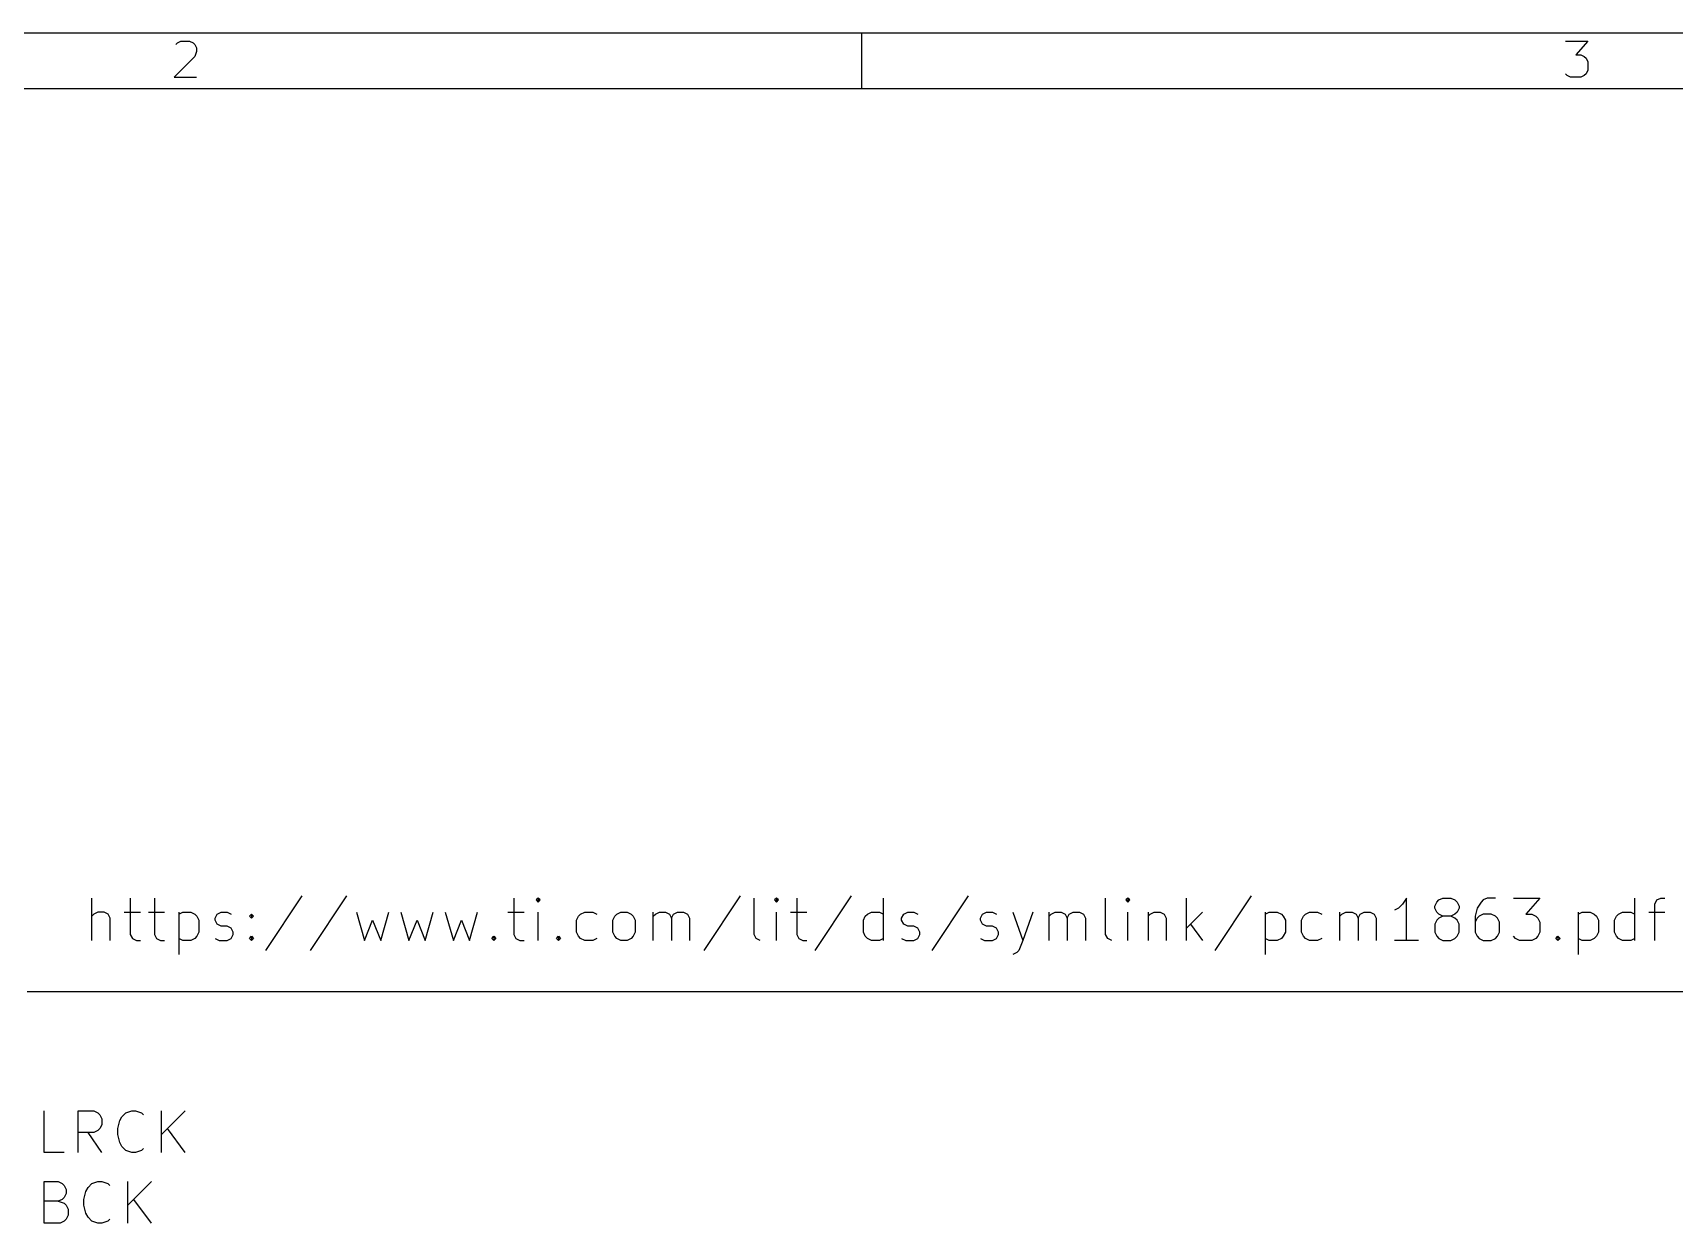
# Model space of a CAD drawing. Extents: x 0.4 to 11.3, y -7.9 to -0.4.
# Drawn here: x 3.158 to 5.48, y -2.077 to -0.394 of the extents above; entities that cross this region are included whole.
import ezdxf

# ---------------------------------------------------------------- set-up
doc = ezdxf.new("R2010")
doc.units = 0
doc.header["$MEASUREMENT"] = 0
for name, color, linetype in [('CYAN2', 4, 'CONTINUOUS'), ('MAGENTA2', 6, 'CONTINUOUS'), ('RED2', 1, 'CONTINUOUS')]:
    doc.layers.add(name, color=color, linetype=linetype)

msp = doc.modelspace()

# ---------------------------------------------------------------- linework, layer by layer
at = {"layer": 'CYAN2', "linetype": 'CONTINUOUS'}
for p, q in [((3.174, -1.9773), (3.174, -1.9183)), ((3.2218, -1.9773), (3.2218, -1.9183)), ((3.2218, -1.9183), (3.2443, -1.9183)), ((3.2443, -1.9183), (3.2499, -1.9211)), ((3.2499, -1.9211), (3.2527, -1.9239)), ((3.2527, -1.9239), (3.2555, -1.9295)), ((3.2808, -1.9323), (3.2836, -1.9267)), ((3.2836, -1.9267), (3.2892, -1.9211)), ((3.2892, -1.9211), (3.2977, -1.9183)), ((3.2977, -1.9183), (3.3033, -1.9183)), ((3.3033, -1.9183), (3.3117, -1.9211)), ((3.3117, -1.9211), (3.3145, -1.9239)), ((3.3398, -1.9773), (3.3398, -1.9183)), ((3.3735, -1.9183), (3.3398, -1.952)), ((3.2443, -1.9492), (3.2218, -1.9492)), ((3.2555, -1.9773), (3.2359, -1.9492)), ((3.2499, -1.9464), (3.2443, -1.9492)), ((3.2527, -1.9436), (3.2499, -1.9464)), ((3.2555, -1.938), (3.2527, -1.9436)), ((3.2555, -1.9295), (3.2555, -1.938)), ((3.278, -1.9436), (3.2808, -1.9323)), ((3.278, -1.952), (3.278, -1.9436)), ((3.3735, -1.9773), (3.3482, -1.9436)), ((3.2808, -1.9632), (3.278, -1.952)), ((3.2836, -1.9689), (3.2808, -1.9632)), ((3.2892, -1.9745), (3.2836, -1.9689)), ((3.3145, -1.9717), (3.3117, -1.9745)), ((3.2021, -1.9773), (3.174, -1.9773)), ((3.2977, -1.9773), (3.2892, -1.9745)), ((3.3033, -1.9773), (3.2977, -1.9773)), ((3.3117, -1.9745), (3.3033, -1.9773)), ((3.174, -2.0773), (3.174, -2.0183)), ((3.174, -2.0183), (3.1937, -2.0183)), ((3.1937, -2.0183), (3.1993, -2.0211)), ((3.2415, -2.0211), (3.2499, -2.0183)), ((3.2499, -2.0183), (3.2555, -2.0183)), ((3.2555, -2.0183), (3.2639, -2.0211)), ((3.292, -2.0773), (3.292, -2.0183)), ((3.3258, -2.0183), (3.292, -2.052)), ((3.1993, -2.0436), (3.1937, -2.0464)), ((3.1993, -2.0211), (3.2021, -2.0239)), ((3.2021, -2.0408), (3.1993, -2.0436)), ((3.2021, -2.0239), (3.2049, -2.0295)), ((3.2049, -2.0352), (3.2021, -2.0408)), ((3.2049, -2.0295), (3.2049, -2.0352)), ((3.2302, -2.0436), (3.233, -2.0323)), ((3.2302, -2.052), (3.2302, -2.0436)), ((3.233, -2.0323), (3.2359, -2.0267)), ((3.2359, -2.0267), (3.2415, -2.0211)), ((3.2639, -2.0211), (3.2668, -2.0239)), ((3.3258, -2.0773), (3.3005, -2.0436)), ((3.1937, -2.0464), (3.174, -2.0464)), ((3.1937, -2.0464), (3.2021, -2.0492)), ((3.2021, -2.0492), (3.2049, -2.052)), ((3.2049, -2.052), (3.2078, -2.0576)), ((3.2078, -2.0661), (3.2049, -2.0717)), ((3.2078, -2.0576), (3.2078, -2.0661)), ((3.233, -2.0632), (3.2302, -2.052)), ((3.2359, -2.0689), (3.233, -2.0632)), ((3.1965, -2.0773), (3.174, -2.0773)), ((3.2021, -2.0745), (3.1965, -2.0773)), ((3.2049, -2.0717), (3.2021, -2.0745)), ((3.2415, -2.0745), (3.2359, -2.0689)), ((3.2499, -2.0773), (3.2415, -2.0745)), ((3.2555, -2.0773), (3.2499, -2.0773)), ((3.2639, -2.0745), (3.2555, -2.0773)), ((3.2668, -2.0717), (3.2639, -2.0745))]:
    msp.add_line(p, q, dxfattribs=at)
at = {"layer": 'MAGENTA2', "linetype": 'CONTINUOUS'}
for p, q in [((3.2414, -1.6774), (3.2414, -1.6174)), ((3.2957, -1.6174), (3.2957, -1.6688)), ((3.33, -1.6174), (3.33, -1.6688)), ((3.5386, -1.6145), (3.4871, -1.6916)), ((3.6014, -1.6145), (3.55, -1.6916)), ((3.8386, -1.6174), (3.8386, -1.6688)), ((3.8729, -1.6174), (3.87, -1.6202)), ((3.87, -1.6202), (3.8729, -1.6231)), ((3.8757, -1.6202), (3.8729, -1.6174)), ((3.8729, -1.6174), (3.8729, -1.6231)), ((3.8729, -1.6231), (3.8757, -1.6202)), ((4.1586, -1.6145), (4.1071, -1.6916)), ((4.1786, -1.6688), (4.1786, -1.6174)), ((4.21, -1.6174), (4.2071, -1.6202)), ((4.2071, -1.6202), (4.21, -1.6231)), ((4.2129, -1.6202), (4.21, -1.6174)), ((4.21, -1.6174), (4.21, -1.6231)), ((4.21, -1.6231), (4.2129, -1.6202)), ((4.2386, -1.6174), (4.2386, -1.6688)), ((4.3157, -1.6145), (4.2643, -1.6916)), ((4.3614, -1.6774), (4.3614, -1.6174)), ((4.4814, -1.6145), (4.43, -1.6916)), ((4.6757, -1.6688), (4.6757, -1.6174)), ((4.7071, -1.6174), (4.7043, -1.6202)), ((4.7043, -1.6202), (4.7071, -1.6231)), ((4.71, -1.6202), (4.7071, -1.6174)), ((4.7071, -1.6174), (4.7071, -1.6231)), ((4.7071, -1.6231), (4.71, -1.6202)), ((4.79, -1.6774), (4.79, -1.6174)), ((4.8814, -1.6145), (4.83, -1.6916)), ((5.1014, -1.6174), (5.0957, -1.6259)), ((5.1014, -1.6774), (5.1014, -1.6174)), ((5.1414, -1.6288), (5.1443, -1.6231)), ((5.1443, -1.6231), (5.1471, -1.6202)), ((5.1471, -1.6202), (5.1529, -1.6174)), ((5.1529, -1.6174), (5.1643, -1.6174)), ((5.1643, -1.6174), (5.17, -1.6202)), ((5.17, -1.6202), (5.1729, -1.6231)), ((5.1729, -1.6231), (5.1757, -1.6288)), ((5.2071, -1.6231), (5.2014, -1.6316)), ((5.21, -1.6202), (5.2071, -1.6231)), ((5.2157, -1.6174), (5.21, -1.6202)), ((5.2271, -1.6174), (5.2157, -1.6174)), ((5.2529, -1.6174), (5.29, -1.6174)), ((5.29, -1.6174), (5.27, -1.6402)), ((5.4243, -1.6774), (5.4243, -1.6174)), ((5.4529, -1.6259), (5.4557, -1.6202)), ((5.4557, -1.6202), (5.4614, -1.6174)), ((5.4614, -1.6174), (5.4671, -1.6174)), ((3.2443, -1.6402), (3.2414, -1.6431)), ((3.25, -1.6374), (3.2443, -1.6402)), ((3.2586, -1.6374), (3.25, -1.6374)), ((3.2643, -1.6402), (3.2586, -1.6374)), ((3.2671, -1.6459), (3.2643, -1.6402)), ((3.2671, -1.6774), (3.2671, -1.6459)), ((3.2871, -1.6374), (3.31, -1.6374)), ((3.3214, -1.6374), (3.3443, -1.6374)), ((3.3643, -1.6374), (3.3643, -1.6974)), ((3.3643, -1.6402), (3.37, -1.6374)), ((3.37, -1.6374), (3.3814, -1.6374)), ((3.3814, -1.6374), (3.3871, -1.6402)), ((3.3871, -1.6402), (3.39, -1.6431)), ((3.39, -1.6431), (3.3928, -1.6488)), ((3.3928, -1.6488), (3.3928, -1.6659)), ((3.4157, -1.6459), (3.4186, -1.6402)), ((3.4157, -1.6488), (3.4157, -1.6459)), ((3.4186, -1.6545), (3.4157, -1.6488)), ((3.4186, -1.6402), (3.4243, -1.6374)), ((3.4243, -1.6374), (3.4329, -1.6374)), ((3.4329, -1.6374), (3.4386, -1.6402)), ((3.4643, -1.6431), (3.4671, -1.6402)), ((3.4671, -1.6459), (3.4643, -1.6431)), ((3.4671, -1.6402), (3.47, -1.6431)), ((3.4671, -1.6402), (3.4671, -1.6459)), ((3.47, -1.6431), (3.4671, -1.6459)), ((3.6157, -1.6374), (3.6271, -1.6774)), ((3.6271, -1.6774), (3.6386, -1.6488)), ((3.6386, -1.6488), (3.65, -1.6774)), ((3.65, -1.6774), (3.6614, -1.6374)), ((3.6786, -1.6374), (3.69, -1.6774)), ((3.69, -1.6774), (3.7014, -1.6488)), ((3.7014, -1.6488), (3.7129, -1.6774)), ((3.7129, -1.6774), (3.7243, -1.6374)), ((3.7414, -1.6374), (3.7529, -1.6774)), ((3.7529, -1.6774), (3.7643, -1.6488)), ((3.7643, -1.6488), (3.7757, -1.6774)), ((3.7757, -1.6774), (3.7871, -1.6374)), ((3.83, -1.6374), (3.8529, -1.6374)), ((3.8729, -1.6774), (3.8729, -1.6374)), ((3.9271, -1.6488), (3.93, -1.6431)), ((3.9271, -1.6659), (3.9271, -1.6488)), ((3.93, -1.6431), (3.9329, -1.6402)), ((3.9329, -1.6402), (3.9386, -1.6374)), ((3.9386, -1.6374), (3.95, -1.6374)), ((3.95, -1.6374), (3.9557, -1.6402)), ((3.9786, -1.6488), (3.9814, -1.6431)), ((3.9786, -1.6659), (3.9786, -1.6488)), ((3.9814, -1.6431), (3.9843, -1.6402)), ((3.9843, -1.6402), (3.99, -1.6374)), ((3.99, -1.6374), (3.9986, -1.6374)), ((3.9986, -1.6374), (4.0043, -1.6402)), ((4.0043, -1.6402), (4.0071, -1.6431)), ((4.0071, -1.6431), (4.01, -1.6488)), ((4.01, -1.6488), (4.01, -1.6659)), ((4.0357, -1.6774), (4.0357, -1.6374)), ((4.0357, -1.6431), (4.0386, -1.6402)), ((4.0386, -1.6402), (4.0443, -1.6374)), ((4.0443, -1.6374), (4.0529, -1.6374)), ((4.0529, -1.6374), (4.0586, -1.6402)), ((4.0586, -1.6402), (4.0614, -1.6459)), ((4.0614, -1.6459), (4.0643, -1.6402)), ((4.0614, -1.6459), (4.0614, -1.6774)), ((4.0643, -1.6402), (4.07, -1.6374)), ((4.07, -1.6374), (4.0786, -1.6374)), ((4.0786, -1.6374), (4.0843, -1.6402)), ((4.0843, -1.6402), (4.0871, -1.6459)), ((4.0871, -1.6459), (4.0871, -1.6774)), ((4.21, -1.6774), (4.21, -1.6374)), ((4.23, -1.6374), (4.2529, -1.6374)), ((4.3329, -1.6488), (4.3357, -1.6431)), ((4.3329, -1.6659), (4.3329, -1.6488)), ((4.3357, -1.6431), (4.3386, -1.6402)), ((4.3386, -1.6402), (4.3443, -1.6374)), ((4.3443, -1.6374), (4.3557, -1.6374)), ((4.3557, -1.6374), (4.3614, -1.6402)), ((4.3871, -1.6459), (4.39, -1.6402)), ((4.3871, -1.6488), (4.3871, -1.6459)), ((4.39, -1.6545), (4.3871, -1.6488)), ((4.39, -1.6402), (4.3957, -1.6374)), ((4.3957, -1.6374), (4.4043, -1.6374)), ((4.4043, -1.6374), (4.41, -1.6402)), ((4.4986, -1.6459), (4.5014, -1.6402)), ((4.4986, -1.6488), (4.4986, -1.6459)), ((4.5014, -1.6545), (4.4986, -1.6488)), ((4.5014, -1.6402), (4.5071, -1.6374)), ((4.5071, -1.6374), (4.5157, -1.6374)), ((4.5157, -1.6374), (4.5214, -1.6402)), ((4.5443, -1.6374), (4.5586, -1.6774)), ((4.5729, -1.6374), (4.5586, -1.6774)), ((4.5957, -1.6774), (4.5957, -1.6374)), ((4.5957, -1.6431), (4.5986, -1.6402)), ((4.5986, -1.6402), (4.6043, -1.6374)), ((4.6043, -1.6374), (4.6129, -1.6374)), ((4.6129, -1.6374), (4.6186, -1.6402)), ((4.6186, -1.6402), (4.6214, -1.6459)), ((4.6214, -1.6459), (4.6243, -1.6402)), ((4.6214, -1.6459), (4.6214, -1.6774)), ((4.6243, -1.6402), (4.63, -1.6374)), ((4.63, -1.6374), (4.6386, -1.6374)), ((4.6386, -1.6374), (4.6443, -1.6402)), ((4.6443, -1.6402), (4.6471, -1.6459)), ((4.6471, -1.6459), (4.6471, -1.6774)), ((4.7071, -1.6774), (4.7071, -1.6374)), ((4.7357, -1.6374), (4.7357, -1.6774)), ((4.7357, -1.6431), (4.7386, -1.6402)), ((4.7386, -1.6402), (4.7443, -1.6374)), ((4.7443, -1.6374), (4.7529, -1.6374)), ((4.7529, -1.6374), (4.7586, -1.6402)), ((4.7586, -1.6402), (4.7614, -1.6459)), ((4.7614, -1.6459), (4.7614, -1.6774)), ((4.8129, -1.6374), (4.79, -1.6602)), ((4.9014, -1.6374), (4.9014, -1.6974)), ((4.9014, -1.6402), (4.9071, -1.6374)), ((4.9071, -1.6374), (4.9186, -1.6374)), ((4.9186, -1.6374), (4.9243, -1.6402)), ((4.9243, -1.6402), (4.9271, -1.6431)), ((4.9271, -1.6431), (4.93, -1.6488)), ((4.93, -1.6488), (4.93, -1.6659)), ((4.9529, -1.6488), (4.9557, -1.6431)), ((4.9529, -1.6659), (4.9529, -1.6488)), ((4.9557, -1.6431), (4.9586, -1.6402)), ((4.9586, -1.6402), (4.9643, -1.6374)), ((4.9643, -1.6374), (4.9757, -1.6374)), ((4.9757, -1.6374), (4.9814, -1.6402)), ((5.0071, -1.6774), (5.0071, -1.6374)), ((5.0071, -1.6431), (5.01, -1.6402)), ((5.01, -1.6402), (5.0157, -1.6374)), ((5.0157, -1.6374), (5.0243, -1.6374)), ((5.0243, -1.6374), (5.03, -1.6402)), ((5.03, -1.6402), (5.0329, -1.6459)), ((5.0329, -1.6459), (5.0357, -1.6402)), ((5.0329, -1.6459), (5.0329, -1.6774)), ((5.0357, -1.6402), (5.0414, -1.6374)), ((5.0414, -1.6374), (5.05, -1.6374)), ((5.05, -1.6374), (5.0557, -1.6402)), ((5.0557, -1.6402), (5.0586, -1.6459)), ((5.0586, -1.6459), (5.0586, -1.6774)), ((5.09, -1.6316), (5.0843, -1.6345)), ((5.0957, -1.6259), (5.09, -1.6316)), ((5.1414, -1.6316), (5.1414, -1.6288)), ((5.1443, -1.6374), (5.1414, -1.6316)), ((5.1443, -1.6488), (5.1414, -1.6545)), ((5.1471, -1.6402), (5.1443, -1.6374)), ((5.1471, -1.6459), (5.1443, -1.6488)), ((5.1529, -1.6431), (5.1471, -1.6402)), ((5.1529, -1.6431), (5.1471, -1.6459)), ((5.1643, -1.6431), (5.1529, -1.6431)), ((5.17, -1.6402), (5.1643, -1.6431)), ((5.17, -1.6459), (5.1643, -1.6431)), ((5.1729, -1.6374), (5.17, -1.6402)), ((5.1729, -1.6488), (5.17, -1.6459)), ((5.1757, -1.6316), (5.1729, -1.6374)), ((5.1757, -1.6545), (5.1729, -1.6488)), ((5.1757, -1.6288), (5.1757, -1.6316)), ((5.2014, -1.6316), (5.1986, -1.6431)), ((5.1986, -1.6431), (5.1986, -1.6659)), ((5.2014, -1.6459), (5.1986, -1.6516)), ((5.2043, -1.6431), (5.2014, -1.6459)), ((5.21, -1.6402), (5.2043, -1.6431)), ((5.2214, -1.6402), (5.21, -1.6402)), ((5.2271, -1.6431), (5.2214, -1.6402)), ((5.23, -1.6459), (5.2271, -1.6431)), ((5.2329, -1.6516), (5.23, -1.6459)), ((5.27, -1.6402), (5.2786, -1.6402)), ((5.2786, -1.6402), (5.2843, -1.6431)), ((5.2843, -1.6431), (5.2871, -1.6459)), ((5.2871, -1.6459), (5.29, -1.6516)), ((5.3443, -1.6374), (5.3443, -1.6974)), ((5.3443, -1.6402), (5.35, -1.6374)), ((5.35, -1.6374), (5.3614, -1.6374)), ((5.3614, -1.6374), (5.3671, -1.6402)), ((5.3671, -1.6402), (5.37, -1.6431)), ((5.37, -1.6431), (5.3729, -1.6488)), ((5.3729, -1.6488), (5.3729, -1.6659)), ((5.3957, -1.6488), (5.3986, -1.6431)), ((5.3957, -1.6659), (5.3957, -1.6488)), ((5.3986, -1.6431), (5.4014, -1.6402)), ((5.4014, -1.6402), (5.4071, -1.6374)), ((5.4071, -1.6374), (5.4186, -1.6374)), ((5.4186, -1.6374), (5.4243, -1.6402)), ((5.4443, -1.6374), (5.4671, -1.6374)), ((5.4529, -1.6774), (5.4529, -1.6259)), ((3.2957, -1.6688), (3.2986, -1.6745)), ((3.33, -1.6688), (3.3328, -1.6745)), ((3.39, -1.6716), (3.3871, -1.6745)), ((3.3928, -1.6659), (3.39, -1.6716)), ((3.4243, -1.6574), (3.4186, -1.6545)), ((3.4329, -1.6574), (3.4243, -1.6574)), ((3.4386, -1.6602), (3.4329, -1.6574)), ((3.4414, -1.6659), (3.4386, -1.6602)), ((3.4386, -1.6745), (3.4414, -1.6688)), ((3.4414, -1.6688), (3.4414, -1.6659)), ((3.4643, -1.6745), (3.4671, -1.6716)), ((3.4671, -1.6716), (3.47, -1.6745)), ((3.4671, -1.6716), (3.4671, -1.6774)), ((3.8071, -1.6745), (3.81, -1.6716)), ((3.81, -1.6716), (3.8129, -1.6745)), ((3.81, -1.6716), (3.81, -1.6774)), ((3.8386, -1.6688), (3.8414, -1.6745)), ((3.8986, -1.6745), (3.9014, -1.6716)), ((3.9014, -1.6716), (3.9043, -1.6745)), ((3.9014, -1.6716), (3.9014, -1.6774)), ((3.93, -1.6716), (3.9271, -1.6659)), ((3.9329, -1.6745), (3.93, -1.6716)), ((3.9814, -1.6716), (3.9786, -1.6659)), ((3.9843, -1.6745), (3.9814, -1.6716)), ((4.0071, -1.6716), (4.0043, -1.6745)), ((4.01, -1.6659), (4.0071, -1.6716)), ((4.1814, -1.6745), (4.1786, -1.6688)), ((4.2386, -1.6688), (4.2414, -1.6745)), ((4.3357, -1.6716), (4.3329, -1.6659)), ((4.3386, -1.6745), (4.3357, -1.6716)), ((4.3957, -1.6574), (4.39, -1.6545)), ((4.4043, -1.6574), (4.3957, -1.6574)), ((4.41, -1.6602), (4.4043, -1.6574)), ((4.4129, -1.6659), (4.41, -1.6602)), ((4.41, -1.6745), (4.4129, -1.6688)), ((4.4129, -1.6688), (4.4129, -1.6659)), ((4.5071, -1.6574), (4.5014, -1.6545)), ((4.5157, -1.6574), (4.5071, -1.6574)), ((4.5214, -1.6602), (4.5157, -1.6574)), ((4.5243, -1.6659), (4.5214, -1.6602)), ((4.5214, -1.6745), (4.5243, -1.6688)), ((4.5243, -1.6688), (4.5243, -1.6659)), ((4.6786, -1.6745), (4.6757, -1.6688)), ((4.7957, -1.6545), (4.8129, -1.6774)), ((4.9271, -1.6716), (4.9243, -1.6745)), ((4.93, -1.6659), (4.9271, -1.6716)), ((4.9557, -1.6716), (4.9529, -1.6659)), ((4.9586, -1.6745), (4.9557, -1.6716)), ((5.1414, -1.6545), (5.1414, -1.6659)), ((5.1414, -1.6659), (5.1443, -1.6716)), ((5.1443, -1.6716), (5.1471, -1.6745)), ((5.17, -1.6745), (5.1729, -1.6716)), ((5.1729, -1.6716), (5.1757, -1.6659)), ((5.1757, -1.6659), (5.1757, -1.6545)), ((5.1986, -1.6659), (5.2014, -1.6716)), ((5.2014, -1.6716), (5.2043, -1.6745)), ((5.2271, -1.6745), (5.23, -1.6716)), ((5.23, -1.6716), (5.2329, -1.6659)), ((5.2329, -1.6659), (5.2329, -1.6516)), ((5.2557, -1.6745), (5.2529, -1.6716)), ((5.2871, -1.6716), (5.2843, -1.6745)), ((5.29, -1.6659), (5.2871, -1.6716)), ((5.29, -1.6516), (5.29, -1.6659)), ((5.3129, -1.6745), (5.3157, -1.6716)), ((5.3157, -1.6716), (5.3186, -1.6745)), ((5.3157, -1.6716), (5.3157, -1.6774)), ((5.37, -1.6716), (5.3671, -1.6745)), ((5.3729, -1.6659), (5.37, -1.6716)), ((5.3986, -1.6716), (5.3957, -1.6659)), ((5.4014, -1.6745), (5.3986, -1.6716)), ((3.2986, -1.6745), (3.3043, -1.6774)), ((3.3043, -1.6774), (3.31, -1.6774)), ((3.3328, -1.6745), (3.3386, -1.6774)), ((3.3386, -1.6774), (3.3443, -1.6774)), ((3.37, -1.6774), (3.3643, -1.6745)), ((3.3814, -1.6774), (3.37, -1.6774)), ((3.3871, -1.6745), (3.3814, -1.6774)), ((3.4157, -1.6745), (3.4214, -1.6774)), ((3.4214, -1.6774), (3.4329, -1.6774)), ((3.4329, -1.6774), (3.4386, -1.6745)), ((3.4671, -1.6774), (3.4643, -1.6745)), ((3.47, -1.6745), (3.4671, -1.6774)), ((3.81, -1.6774), (3.8071, -1.6745)), ((3.8129, -1.6745), (3.81, -1.6774)), ((3.8414, -1.6745), (3.8471, -1.6774)), ((3.8471, -1.6774), (3.8529, -1.6774)), ((3.9014, -1.6774), (3.8986, -1.6745)), ((3.9043, -1.6745), (3.9014, -1.6774)), ((3.9386, -1.6774), (3.9329, -1.6745)), ((3.95, -1.6774), (3.9386, -1.6774)), ((3.9557, -1.6745), (3.95, -1.6774)), ((3.99, -1.6774), (3.9843, -1.6745)), ((3.9986, -1.6774), (3.99, -1.6774)), ((4.0043, -1.6745), (3.9986, -1.6774)), ((4.1871, -1.6774), (4.1814, -1.6745)), ((4.2414, -1.6745), (4.2471, -1.6774)), ((4.2471, -1.6774), (4.2529, -1.6774)), ((4.3443, -1.6774), (4.3386, -1.6745)), ((4.3557, -1.6774), (4.3443, -1.6774)), ((4.3614, -1.6745), (4.3557, -1.6774)), ((4.3871, -1.6745), (4.3929, -1.6774)), ((4.3929, -1.6774), (4.4043, -1.6774)), ((4.4043, -1.6774), (4.41, -1.6745)), ((4.4986, -1.6745), (4.5043, -1.6774)), ((4.5043, -1.6774), (4.5157, -1.6774)), ((4.5157, -1.6774), (4.5214, -1.6745)), ((4.55, -1.6945), (4.5443, -1.6974)), ((4.5529, -1.6916), (4.55, -1.6945)), ((4.5586, -1.6774), (4.5529, -1.6916)), ((4.6843, -1.6774), (4.6786, -1.6745)), ((4.9071, -1.6774), (4.9014, -1.6745)), ((4.9186, -1.6774), (4.9071, -1.6774)), ((4.9243, -1.6745), (4.9186, -1.6774)), ((4.9643, -1.6774), (4.9586, -1.6745)), ((4.9757, -1.6774), (4.9643, -1.6774)), ((4.9814, -1.6745), (4.9757, -1.6774)), ((5.1186, -1.6774), (5.0843, -1.6774)), ((5.1471, -1.6745), (5.1529, -1.6774)), ((5.1529, -1.6774), (5.1643, -1.6774)), ((5.1643, -1.6774), (5.17, -1.6745)), ((5.2043, -1.6745), (5.21, -1.6774)), ((5.21, -1.6774), (5.2214, -1.6774)), ((5.2214, -1.6774), (5.2271, -1.6745)), ((5.2614, -1.6774), (5.2557, -1.6745)), ((5.2786, -1.6774), (5.2614, -1.6774)), ((5.2843, -1.6745), (5.2786, -1.6774)), ((5.3157, -1.6774), (5.3129, -1.6745)), ((5.3186, -1.6745), (5.3157, -1.6774)), ((5.35, -1.6774), (5.3443, -1.6745)), ((5.3614, -1.6774), (5.35, -1.6774)), ((5.3671, -1.6745), (5.3614, -1.6774)), ((5.4071, -1.6774), (5.4014, -1.6745)), ((5.4186, -1.6774), (5.4071, -1.6774)), ((5.4243, -1.6745), (5.4186, -1.6774))]:
    msp.add_line(p, q, dxfattribs=at)
at = {"layer": 'RED2', "linetype": 'CONTINUOUS'}
for p, q in [((0.3937, -0.3937), (11.2993, -0.3937)), ((4.3307, -0.4724), (4.3307, -0.3937)), ((3.3601, -0.4101), (3.3625, -0.4077)), ((3.3625, -0.4077), (3.3674, -0.4053)), ((3.3674, -0.4053), (3.3796, -0.4053)), ((3.3796, -0.4053), (3.3845, -0.4077)), ((3.3845, -0.4077), (3.3869, -0.4101)), ((3.3869, -0.4101), (3.3893, -0.415)), ((3.3893, -0.415), (3.3893, -0.4199)), ((5.3262, -0.4053), (5.3578, -0.4053)), ((5.3578, -0.4053), (5.3408, -0.4248)), ((3.3869, -0.4272), (3.3576, -0.4564)), ((3.3893, -0.4199), (3.3869, -0.4272)), ((5.3408, -0.4248), (5.3481, -0.4248)), ((5.3481, -0.4248), (5.353, -0.4272)), ((5.353, -0.4272), (5.3554, -0.4296)), ((5.3554, -0.4296), (5.3578, -0.4345)), ((5.3578, -0.4345), (5.3578, -0.4467)), ((3.3576, -0.4564), (3.3893, -0.4564)), ((5.3286, -0.454), (5.3262, -0.4516)), ((5.3335, -0.4564), (5.3286, -0.454)), ((5.3481, -0.4564), (5.3335, -0.4564)), ((5.353, -0.454), (5.3481, -0.4564)), ((5.3554, -0.4516), (5.353, -0.454)), ((5.3578, -0.4467), (5.3554, -0.4516)), ((0.4724, -0.4724), (11.2206, -0.4724)), ((5.75, -1.75), (3.15, -1.75))]:
    msp.add_line(p, q, dxfattribs=at)

doc.saveas('drawing.dxf')
